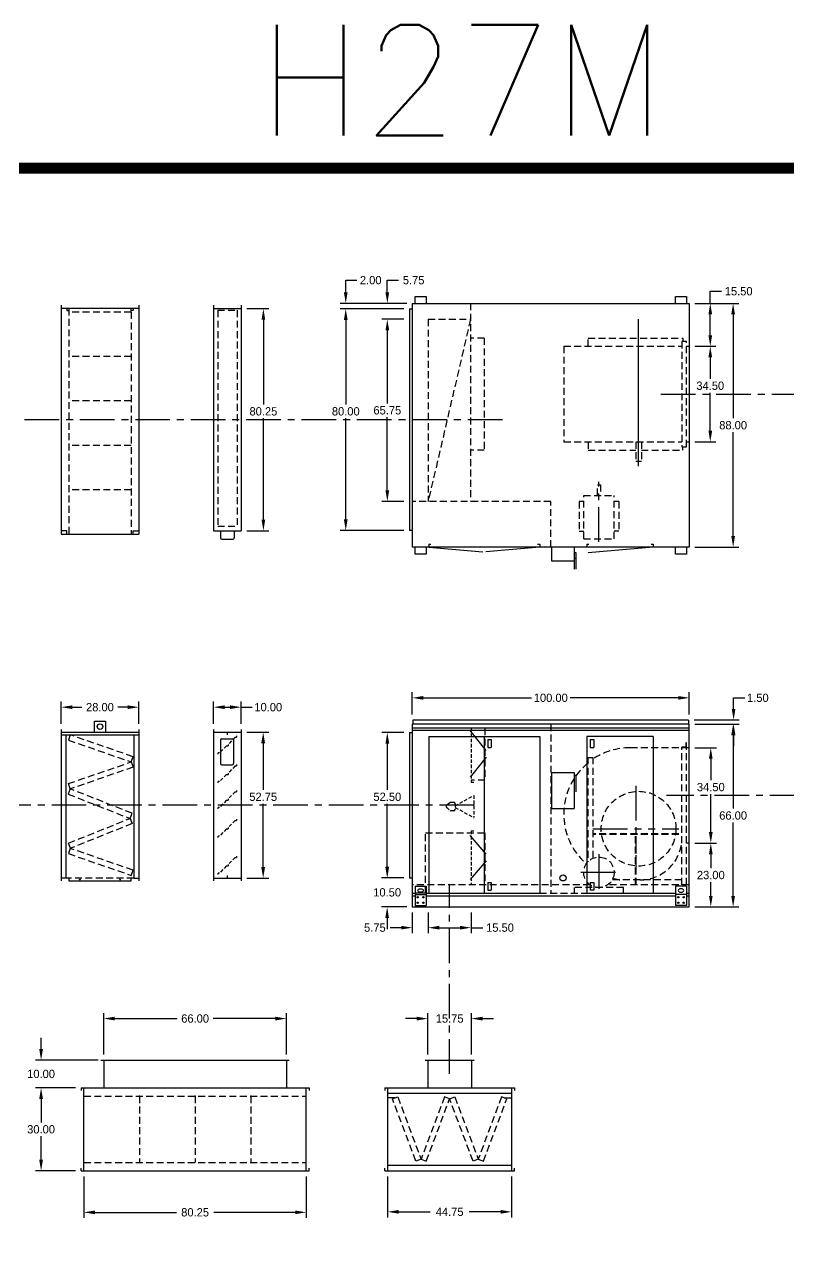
# Model space of a CAD drawing. Header units: inches. Extents: x 3 to 704, y -831 to 62.
# Drawn here: x 182.7 to 458.3, y -384.5 to 62 of the extents above; entities that cross this region are included whole.
import ezdxf

# ---------------------------------------------------------------- set-up
doc = ezdxf.new("R2010")
doc.units = ezdxf.units.IN
doc.header["$LTSCALE"] = 10
doc.header["$MEASUREMENT"] = 0
for name, pattern in [('CENTER', [2, 1.25, -0.25, 0.25, -0.25]), ('HIDDEN', [0.375, 0.25, -0.125]), ('PHANTOM', [2.5, 1.25, -0.25, 0.25, -0.25, 0.25, -0.25])]:
    doc.linetypes.add(name, pattern=pattern)
for name, color, linetype in [('CENTERLINE', 2, 'CENTER'), ('FA-FILTER', 5, 'Continuous'), ('INTAKE-DAMPER', 5, 'Continuous'), ('OBJECT', 5, 'Continuous'), ('RAM27UNIT', 3, 'Continuous')]:
    doc.layers.add(name, color=color, linetype=linetype)
doc.layers.add('TEXT', color=7, linetype='Continuous', lineweight=40)
doc.styles.add('S10', font='romans.shx', dxfattribs={"height": 0.1})
doc.dimstyles.new('DIMENSIONS', dxfattribs={"dimscale": 0, "dimtxt": 3, "dimasz": 4, "dimexe": 2, "dimexo": 2, "dimgap": 1, "dimtad": 0, "dimtih": 1, "dimtoh": 1, "dimzin": 0, "dimdsep": 46, "dimtxsty": 'Standard', "dimcen": 0.09, "dimclrd": 256, "dimclre": 256, "dimclrt": 1, "dimadec": 0, "dimazin": 0, "dimtfac": 1, "dimtofl": 0, "dimtmove": 0, "dimatfit": 3, "dimfxl": 0, "dimtolj": 1, "dimtzin": 0, "dimarcsym": 0})

# ---------------------------------------------------------------- blocks, each defined once
blk = doc.blocks.new('*D76')
at = {"layer": 'DEFPOINTS', "color": 0}
for p in [(422.54, -54.15), (422.54, -88.65), (430.11, -88.65)]:
    blk.add_point(p, dxfattribs=at)
at = {"layer": 'RAM27UNIT', "lineweight": -2}
for p, q in [((424.54, -54.15), (432.11, -54.15)), ((430.11, -58.15), (430.11, -65.9)), ((430.11, -84.65), (430.11, -70.9)), ((424.54, -88.65), (432.11, -88.65))]:
    blk.add_line(p, q, dxfattribs=at)
at = {"layer": 'RAM27UNIT'}
for points in [[(429.45, -58.15), (430.78, -58.15), (430.11, -54.15)], [(429.45, -84.65), (430.78, -84.65), (430.11, -88.65)]]:
    blk.add_solid(points, dxfattribs=at)
at = {"layer": 'RAM27UNIT', "color": 1, "insert": (430.11, -68.4), "char_height": 3, "attachment_point": 5}
blk.add_mtext('\\A1;34.50', dxfattribs=at)
blk = doc.blocks.new('*D77')
at = {"layer": 'DEFPOINTS', "color": 0}
for p in [(422.54, -38.65), (422.54, -126.65), (438.36, -126.65)]:
    blk.add_point(p, dxfattribs=at)
at = {"layer": 'RAM27UNIT', "lineweight": -2}
for p, q in [((424.54, -38.65), (440.36, -38.65)), ((438.36, -42.65), (438.36, -80.15)), ((438.36, -122.65), (438.36, -85.15)), ((424.54, -126.65), (440.36, -126.65))]:
    blk.add_line(p, q, dxfattribs=at)
at = {"layer": 'RAM27UNIT'}
for points in [[(437.69, -42.65), (439.03, -42.65), (438.36, -38.65)], [(437.69, -122.65), (439.03, -122.65), (438.36, -126.65)]]:
    blk.add_solid(points, dxfattribs=at)
at = {"layer": 'RAM27UNIT', "color": 1, "insert": (438.36, -82.65), "char_height": 3, "attachment_point": 5}
blk.add_mtext('\\A1;88.00', dxfattribs=at)
blk = doc.blocks.new('*D78')
at = {"layer": 'DEFPOINTS', "color": 0}
for p in [(298.54, -40.65), (321.54, -40.65), (321.54, -120.65)]:
    blk.add_point(p, dxfattribs=at)
at = {"layer": 'RAM27UNIT', "lineweight": -2}
for p, q in [((319.54, -40.65), (296.54, -40.65)), ((298.54, -44.65), (298.54, -75.15)), ((298.54, -116.65), (298.54, -80.15)), ((319.54, -120.65), (296.54, -120.65))]:
    blk.add_line(p, q, dxfattribs=at)
at = {"layer": 'RAM27UNIT'}
for points in [[(297.87, -44.65), (299.21, -44.65), (298.54, -40.65)], [(297.87, -116.65), (299.21, -116.65), (298.54, -120.65)]]:
    blk.add_solid(points, dxfattribs=at)
at = {"layer": 'RAM27UNIT', "color": 1, "insert": (298.54, -77.65), "char_height": 3, "attachment_point": 5}
blk.add_mtext('\\A1;80.00', dxfattribs=at)
blk = doc.blocks.new('*D79')
at = {"layer": 'DEFPOINTS', "color": 0}
for p in [(260.81, -40.53), (260.81, -120.78), (268.81, -120.78)]:
    blk.add_point(p, dxfattribs=at)
at = {"layer": 'RAM27UNIT', "lineweight": -2}
for p, q in [((262.81, -40.53), (270.81, -40.53)), ((268.81, -44.53), (268.81, -75.15)), ((268.81, -116.78), (268.81, -80.15)), ((262.81, -120.78), (270.81, -120.78))]:
    blk.add_line(p, q, dxfattribs=at)
at = {"layer": 'RAM27UNIT'}
for points in [[(268.14, -44.53), (269.47, -44.53), (268.81, -40.53)], [(268.14, -116.78), (269.47, -116.78), (268.81, -120.78)]]:
    blk.add_solid(points, dxfattribs=at)
at = {"layer": 'RAM27UNIT', "color": 1, "insert": (268.81, -77.65), "char_height": 3, "attachment_point": 5}
blk.add_mtext('\\A1;80.25', dxfattribs=at)
blk = doc.blocks.new('*D80')
at = {"layer": 'DEFPOINTS', "color": 0}
for p in [(422.29, -189.09), (422.54, -190.59), (438.53, -189.09)]:
    blk.add_point(p, dxfattribs=at)
at = {"layer": 'RAM27UNIT', "lineweight": -2}
for p, q in [((438.53, -185.09), (438.53, -181.09)), ((438.53, -181.09), (442.53, -181.09)), ((424.29, -189.09), (440.53, -189.09)), ((424.54, -190.59), (440.53, -190.59)), ((438.53, -194.59), (438.53, -198.59))]:
    blk.add_line(p, q, dxfattribs=at)
at = {"layer": 'RAM27UNIT'}
for points in [[(437.86, -185.09), (439.19, -185.09), (438.53, -189.09)], [(437.86, -194.59), (439.19, -194.59), (438.53, -190.59)]]:
    blk.add_solid(points, dxfattribs=at)
at = {"layer": 'RAM27UNIT', "color": 1, "insert": (447.28, -181.09), "char_height": 3, "attachment_point": 5}
blk.add_mtext('\\A1;1.50', dxfattribs=at)
blk = doc.blocks.new('*D81')
at = {"layer": 'DEFPOINTS', "color": 0}
for p in [(422.54, -190.59), (438.36, -190.59), (422.54, -256.59)]:
    blk.add_point(p, dxfattribs=at)
at = {"layer": 'RAM27UNIT', "lineweight": -2}
for p, q in [((424.54, -190.59), (440.36, -190.59)), ((438.36, -194.59), (438.36, -221.09)), ((438.36, -252.59), (438.36, -226.09)), ((424.54, -256.59), (440.36, -256.59))]:
    blk.add_line(p, q, dxfattribs=at)
at = {"layer": 'RAM27UNIT'}
for points in [[(437.69, -194.59), (439.03, -194.59), (438.36, -190.59)], [(437.69, -252.59), (439.03, -252.59), (438.36, -256.59)]]:
    blk.add_solid(points, dxfattribs=at)
at = {"layer": 'RAM27UNIT', "color": 1, "insert": (438.36, -223.59), "char_height": 3, "attachment_point": 5}
blk.add_mtext('\\A1;66.00', dxfattribs=at)
blk = doc.blocks.new('*D82')
at = {"layer": 'DEFPOINTS', "color": 0}
for p in [(321.54, -193.59), (313.54, -246.09), (321.54, -246.09)]:
    blk.add_point(p, dxfattribs=at)
at = {"layer": 'RAM27UNIT', "lineweight": -2}
for p, q in [((319.54, -193.59), (311.54, -193.59)), ((313.54, -197.59), (313.54, -214.34)), ((313.54, -242.09), (313.54, -219.34)), ((319.54, -246.09), (311.54, -246.09))]:
    blk.add_line(p, q, dxfattribs=at)
at = {"layer": 'RAM27UNIT'}
for points in [[(312.87, -197.59), (314.21, -197.59), (313.54, -193.59)], [(312.87, -242.09), (314.21, -242.09), (313.54, -246.09)]]:
    blk.add_solid(points, dxfattribs=at)
at = {"layer": 'RAM27UNIT', "color": 1, "insert": (313.54, -216.84), "char_height": 3, "attachment_point": 5}
blk.add_mtext('\\A1;52.50', dxfattribs=at)
blk = doc.blocks.new('*D83')
at = {"layer": 'DEFPOINTS', "color": 0}
for p in [(260.81, -193.47), (268.73, -193.47), (260.81, -246.22)]:
    blk.add_point(p, dxfattribs=at)
at = {"layer": 'RAM27UNIT', "lineweight": -2}
for p, q in [((262.81, -193.47), (270.73, -193.47)), ((268.73, -197.47), (268.73, -214.34)), ((268.73, -242.22), (268.73, -219.34)), ((262.81, -246.22), (270.73, -246.22))]:
    blk.add_line(p, q, dxfattribs=at)
at = {"layer": 'RAM27UNIT'}
for points in [[(268.06, -197.47), (269.39, -197.47), (268.73, -193.47)], [(268.06, -242.22), (269.39, -242.22), (268.73, -246.22)]]:
    blk.add_solid(points, dxfattribs=at)
at = {"layer": 'RAM27UNIT', "color": 1, "insert": (268.73, -216.84), "char_height": 3, "attachment_point": 5}
blk.add_mtext('\\A1;52.75', dxfattribs=at)
blk = doc.blocks.new('*D84')
at = {"layer": 'DEFPOINTS', "color": 0}
for p in [(321.54, -246.09), (313.48, -256.59), (322.54, -256.59)]:
    blk.add_point(p, dxfattribs=at)
at = {"layer": 'RAM27UNIT', "lineweight": -2}
for p, q in [((313.48, -242.09), (313.48, -238.09)), ((319.54, -246.09), (311.48, -246.09)), ((320.54, -256.59), (311.48, -256.59)), ((313.48, -260.59), (313.48, -264.59))]:
    blk.add_line(p, q, dxfattribs=at)
at = {"layer": 'RAM27UNIT'}
for points in [[(312.81, -242.09), (314.14, -242.09), (313.48, -246.09)], [(312.81, -260.59), (314.14, -260.59), (313.48, -256.59)]]:
    blk.add_solid(points, dxfattribs=at)
at = {"layer": 'RAM27UNIT', "color": 1, "insert": (313.48, -251.34), "char_height": 3, "attachment_point": 5}
blk.add_mtext('\\A1;10.50', dxfattribs=at)
blk = doc.blocks.new('*D86')
at = {"layer": 'DEFPOINTS', "color": 0}
for p in [(422.54, -199.09), (430.3, -199.09), (422.54, -233.59)]:
    blk.add_point(p, dxfattribs=at)
at = {"layer": 'RAM27UNIT', "lineweight": -2}
for p, q in [((424.54, -199.09), (432.3, -199.09)), ((430.3, -203.09), (430.3, -210.84)), ((430.3, -229.59), (430.3, -215.84)), ((424.54, -233.59), (432.3, -233.59))]:
    blk.add_line(p, q, dxfattribs=at)
at = {"layer": 'RAM27UNIT'}
for points in [[(429.64, -203.09), (430.97, -203.09), (430.3, -199.09)], [(429.64, -229.59), (430.97, -229.59), (430.3, -233.59)]]:
    blk.add_solid(points, dxfattribs=at)
at = {"layer": 'RAM27UNIT', "color": 1, "insert": (430.3, -213.34), "char_height": 3, "attachment_point": 5}
blk.add_mtext('\\A1;34.50', dxfattribs=at)
blk = doc.blocks.new('*D88')
at = {"layer": 'DEFPOINTS', "color": 0}
for p in [(422.54, -233.59), (430.3, -233.59), (422.54, -256.59)]:
    blk.add_point(p, dxfattribs=at)
at = {"layer": 'RAM27UNIT', "lineweight": -2}
for p, q in [((424.54, -233.59), (432.3, -233.59)), ((430.3, -237.59), (430.3, -242.59)), ((430.3, -252.59), (430.3, -247.59)), ((424.54, -256.59), (432.3, -256.59))]:
    blk.add_line(p, q, dxfattribs=at)
at = {"layer": 'RAM27UNIT'}
for points in [[(429.64, -237.59), (430.97, -237.59), (430.3, -233.59)], [(429.64, -252.59), (430.97, -252.59), (430.3, -256.59)]]:
    blk.add_solid(points, dxfattribs=at)
at = {"layer": 'RAM27UNIT', "color": 1, "insert": (430.3, -245.09), "char_height": 3, "attachment_point": 5}
blk.add_mtext('\\A1;23.00', dxfattribs=at)
blk = doc.blocks.new('*D89')
at = {"layer": 'DEFPOINTS', "color": 0}
for p in [(422.54, -181.09), (322.54, -189.09), (422.54, -189.09)]:
    blk.add_point(p, dxfattribs=at)
at = {"layer": 'RAM27UNIT', "lineweight": -2}
for p, q in [((322.54, -187.09), (322.54, -179.09)), ((326.54, -181.09), (365.54, -181.09)), ((418.54, -181.09), (379.54, -181.09)), ((422.54, -187.09), (422.54, -179.09))]:
    blk.add_line(p, q, dxfattribs=at)
at = {"layer": 'RAM27UNIT'}
for points in [[(326.54, -180.43), (326.54, -181.76), (322.54, -181.09)], [(418.54, -180.43), (418.54, -181.76), (422.54, -181.09)]]:
    blk.add_solid(points, dxfattribs=at)
at = {"layer": 'RAM27UNIT', "color": 1, "insert": (372.54, -181.09), "char_height": 3, "attachment_point": 5}
blk.add_mtext('\\A1;100.00', dxfattribs=at)
blk = doc.blocks.new('*D90')
at = {"layer": 'DEFPOINTS', "color": 0}
for p in [(260.81, -184.47), (250.81, -192.47), (260.81, -192.47)]:
    blk.add_point(p, dxfattribs=at)
at = {"layer": 'RAM27UNIT', "lineweight": -2}
for p, q in [((250.81, -190.47), (250.81, -182.47)), ((260.81, -190.47), (260.81, -182.47)), ((254.81, -184.47), (256.81, -184.47)), ((260.81, -184.47), (264.81, -184.47))]:
    blk.add_line(p, q, dxfattribs=at)
at = {"layer": 'RAM27UNIT'}
for points in [[(254.81, -183.8), (254.81, -185.13), (250.81, -184.47)], [(256.81, -183.8), (256.81, -185.13), (260.81, -184.47)]]:
    blk.add_solid(points, dxfattribs=at)
at = {"layer": 'RAM27UNIT', "color": 1, "insert": (270.56, -184.47), "char_height": 3, "attachment_point": 5}
blk.add_mtext('\\A1;10.00', dxfattribs=at)
blk = doc.blocks.new('*D91')
at = {"layer": 'DEFPOINTS', "color": 0}
for p in [(298.54, -38.65), (322.54, -38.65), (321.54, -40.65)]:
    blk.add_point(p, dxfattribs=at)
at = {"layer": 'RAM27UNIT', "lineweight": -2}
for p, q in [((298.54, -34.65), (298.54, -30.28)), ((298.54, -30.28), (302.54, -30.28)), ((320.54, -38.65), (296.54, -38.65)), ((319.54, -40.65), (296.54, -40.65)), ((298.54, -44.65), (298.54, -48.65))]:
    blk.add_line(p, q, dxfattribs=at)
at = {"layer": 'RAM27UNIT'}
for points in [[(297.87, -34.65), (299.21, -34.65), (298.54, -38.65)], [(297.87, -44.65), (299.21, -44.65), (298.54, -40.65)]]:
    blk.add_solid(points, dxfattribs=at)
at = {"layer": 'RAM27UNIT', "color": 1, "insert": (307.54, -30.28), "char_height": 3, "attachment_point": 5}
blk.add_mtext('\\A1;2.00', dxfattribs=at)
blk = doc.blocks.new('*D92')
at = {"layer": 'DEFPOINTS', "color": 0}
for p in [(422.54, -38.65), (422.54, -54.15), (430.11, -54.15)]:
    blk.add_point(p, dxfattribs=at)
at = {"layer": 'RAM27UNIT', "lineweight": -2}
for p, q in [((430.11, -38.65), (430.11, -34.28)), ((430.11, -34.28), (434.11, -34.28)), ((424.54, -38.65), (432.11, -38.65)), ((430.11, -50.15), (430.11, -42.65)), ((424.54, -54.15), (432.11, -54.15))]:
    blk.add_line(p, q, dxfattribs=at)
at = {"layer": 'RAM27UNIT'}
for points in [[(429.45, -42.65), (430.78, -42.65), (430.11, -38.65)], [(429.45, -50.15), (430.78, -50.15), (430.11, -54.15)]]:
    blk.add_solid(points, dxfattribs=at)
at = {"layer": 'RAM27UNIT', "color": 1, "insert": (440.36, -34.28), "char_height": 3, "attachment_point": 5}
blk.add_mtext('\\A1;15.50', dxfattribs=at)
blk = doc.blocks.new('*D97')
at = {"layer": 'DEFPOINTS', "color": 0}
for p in [(313.54, -38.65), (322.54, -38.65), (321.54, -44.4)]:
    blk.add_point(p, dxfattribs=at)
at = {"layer": 'RAM27UNIT', "lineweight": -2}
for p, q in [((313.54, -34.65), (313.54, -30.28)), ((313.54, -30.28), (317.54, -30.28)), ((320.54, -38.65), (311.54, -38.65)), ((319.54, -44.4), (311.54, -44.4)), ((313.54, -48.4), (313.54, -52.4))]:
    blk.add_line(p, q, dxfattribs=at)
at = {"layer": 'RAM27UNIT'}
for points in [[(312.87, -34.65), (314.21, -34.65), (313.54, -38.65)], [(312.87, -48.4), (314.21, -48.4), (313.54, -44.4)]]:
    blk.add_solid(points, dxfattribs=at)
at = {"layer": 'RAM27UNIT', "color": 1, "insert": (323.04, -30.28), "char_height": 3, "attachment_point": 5}
blk.add_mtext('\\A1;5.75', dxfattribs=at)
blk = doc.blocks.new('*D98')
at = {"layer": 'DEFPOINTS', "color": 0}
for p in [(321.54, -44.4), (313.54, -110.15), (321.54, -110.15)]:
    blk.add_point(p, dxfattribs=at)
at = {"layer": 'RAM27UNIT', "lineweight": -2}
for p, q in [((319.54, -44.4), (311.54, -44.4)), ((313.54, -48.4), (313.54, -74.78)), ((313.54, -106.15), (313.54, -79.78)), ((319.54, -110.15), (311.54, -110.15))]:
    blk.add_line(p, q, dxfattribs=at)
at = {"layer": 'RAM27UNIT'}
for points in [[(312.87, -48.4), (314.21, -48.4), (313.54, -44.4)], [(312.87, -106.15), (314.21, -106.15), (313.54, -110.15)]]:
    blk.add_solid(points, dxfattribs=at)
at = {"layer": 'RAM27UNIT', "color": 1, "insert": (313.54, -77.28), "char_height": 3, "attachment_point": 5}
blk.add_mtext('\\A1;65.75', dxfattribs=at)
blk = doc.blocks.new('*D100')
at = {"layer": 'DEFPOINTS', "color": 0}
for p in [(322.54, -256.59), (328.29, -256.59), (328.29, -264.08)]:
    blk.add_point(p, dxfattribs=at)
at = {"layer": 'RAM27UNIT', "lineweight": -2}
for p, q in [((322.54, -258.59), (322.54, -266.08)), ((328.29, -258.59), (328.29, -266.08)), ((318.54, -264.08), (314.54, -264.08)), ((332.29, -264.08), (336.29, -264.08))]:
    blk.add_line(p, q, dxfattribs=at)
at = {"layer": 'RAM27UNIT'}
for points in [[(318.54, -263.41), (318.54, -264.75), (322.54, -264.08)], [(332.29, -263.41), (332.29, -264.75), (328.29, -264.08)]]:
    blk.add_solid(points, dxfattribs=at)
at = {"layer": 'RAM27UNIT', "color": 1, "insert": (309.04, -264.08), "char_height": 3, "attachment_point": 5}
blk.add_mtext('\\A1;5.75', dxfattribs=at)
blk = doc.blocks.new('*D101')
at = {"layer": 'DEFPOINTS', "color": 0}
for p in [(328.29, -256.59), (343.79, -256.59), (343.79, -264.08)]:
    blk.add_point(p, dxfattribs=at)
at = {"layer": 'RAM27UNIT', "lineweight": -2}
for p, q in [((328.29, -258.59), (328.29, -266.08)), ((343.79, -258.59), (343.79, -266.08)), ((332.29, -264.08), (339.79, -264.08)), ((343.79, -264.08), (347.96, -264.08))]:
    blk.add_line(p, q, dxfattribs=at)
at = {"layer": 'RAM27UNIT'}
for points in [[(332.29, -263.41), (332.29, -264.75), (328.29, -264.08)], [(339.79, -263.41), (339.79, -264.75), (343.79, -264.08)]]:
    blk.add_solid(points, dxfattribs=at)
at = {"layer": 'RAM27UNIT', "color": 1, "insert": (354.21, -264.08), "char_height": 3, "attachment_point": 5}
blk.add_mtext('\\A1;15.50', dxfattribs=at)
blk = doc.blocks.new('*D102')
at = {"layer": 'DEFPOINTS', "color": 0}
for p in [(203.04, -321.9), (188.56, -351.9), (203.04, -351.9)]:
    blk.add_point(p, dxfattribs=at)
at = {"layer": 'RAM27UNIT', "lineweight": -2}
for p, q in [((201.04, -321.9), (186.56, -321.9)), ((188.56, -325.9), (188.56, -334.4)), ((188.56, -347.9), (188.56, -339.4)), ((201.04, -351.9), (186.56, -351.9))]:
    blk.add_line(p, q, dxfattribs=at)
at = {"layer": 'RAM27UNIT'}
for points in [[(187.9, -325.9), (189.23, -325.9), (188.56, -321.9)], [(187.9, -347.9), (189.23, -347.9), (188.56, -351.9)]]:
    blk.add_solid(points, dxfattribs=at)
at = {"layer": 'RAM27UNIT', "color": 1, "insert": (188.56, -336.9), "char_height": 3, "attachment_point": 5}
blk.add_mtext('\\A1;30.00', dxfattribs=at)
blk = doc.blocks.new('*D103')
at = {"layer": 'DEFPOINTS', "color": 0}
for p in [(188.56, -311.9), (211.16, -311.9), (203.04, -321.9)]:
    blk.add_point(p, dxfattribs=at)
at = {"layer": 'RAM27UNIT', "lineweight": -2}
for p, q in [((188.56, -307.9), (188.56, -303.9)), ((209.16, -311.9), (186.56, -311.9)), ((201.04, -321.9), (186.56, -321.9)), ((188.56, -325.9), (188.56, -329.9))]:
    blk.add_line(p, q, dxfattribs=at)
at = {"layer": 'RAM27UNIT'}
for points in [[(187.9, -307.9), (189.23, -307.9), (188.56, -311.9)], [(187.9, -325.9), (189.23, -325.9), (188.56, -321.9)]]:
    blk.add_solid(points, dxfattribs=at)
at = {"layer": 'RAM27UNIT', "color": 1, "insert": (188.56, -316.9), "char_height": 3, "attachment_point": 5}
blk.add_mtext('\\A1;10.00', dxfattribs=at)
blk = doc.blocks.new('*D104')
at = {"layer": 'DEFPOINTS', "color": 0}
for p in [(204.04, -351.9), (284.29, -351.9), (284.29, -366.88)]:
    blk.add_point(p, dxfattribs=at)
at = {"layer": 'RAM27UNIT', "lineweight": -2}
for p, q in [((204.04, -353.9), (204.04, -368.88)), ((284.29, -353.9), (284.29, -368.88)), ((208.04, -366.88), (237.41, -366.88)), ((280.29, -366.88), (250.91, -366.88))]:
    blk.add_line(p, q, dxfattribs=at)
at = {"layer": 'RAM27UNIT'}
for points in [[(208.04, -366.21), (208.04, -367.55), (204.04, -366.88)], [(280.29, -366.21), (280.29, -367.55), (284.29, -366.88)]]:
    blk.add_solid(points, dxfattribs=at)
at = {"layer": 'RAM27UNIT', "color": 1, "insert": (244.16, -366.88), "char_height": 3, "attachment_point": 5}
blk.add_mtext('\\A1;80.25', dxfattribs=at)
blk = doc.blocks.new('*D105')
at = {"layer": 'DEFPOINTS', "color": 0}
for p in [(313.66, -351.9), (358.41, -351.9), (358.41, -366.7)]:
    blk.add_point(p, dxfattribs=at)
at = {"layer": 'RAM27UNIT', "lineweight": -2}
for p, q in [((313.66, -353.9), (313.66, -368.7)), ((358.41, -353.9), (358.41, -368.7)), ((317.66, -366.7), (329.04, -366.7)), ((354.41, -366.7), (343.04, -366.7))]:
    blk.add_line(p, q, dxfattribs=at)
at = {"layer": 'RAM27UNIT'}
for points in [[(317.66, -366.03), (317.66, -367.36), (313.66, -366.7)], [(354.41, -366.03), (354.41, -367.36), (358.41, -366.7)]]:
    blk.add_solid(points, dxfattribs=at)
at = {"layer": 'RAM27UNIT', "color": 1, "insert": (336.04, -366.7), "char_height": 3, "attachment_point": 5}
blk.add_mtext('\\A1;44.75', dxfattribs=at)
blk = doc.blocks.new('*D110')
at = {"layer": 'DEFPOINTS', "color": 0}
for p in [(277.16, -296.9), (211.16, -311.9), (277.16, -311.9)]:
    blk.add_point(p, dxfattribs=at)
at = {"layer": 'RAM27UNIT', "lineweight": -2}
for p, q in [((211.16, -309.9), (211.16, -294.9)), ((215.16, -296.9), (237.66, -296.9)), ((273.16, -296.9), (250.66, -296.9)), ((277.16, -309.9), (277.16, -294.9))]:
    blk.add_line(p, q, dxfattribs=at)
at = {"layer": 'RAM27UNIT'}
for points in [[(215.16, -296.24), (215.16, -297.57), (211.16, -296.9)], [(273.16, -296.24), (273.16, -297.57), (277.16, -296.9)]]:
    blk.add_solid(points, dxfattribs=at)
at = {"layer": 'RAM27UNIT', "color": 1, "insert": (244.16, -296.9), "char_height": 3, "attachment_point": 5}
blk.add_mtext('\\A1;66.00', dxfattribs=at)
blk = doc.blocks.new('*D111')
at = {"layer": 'DEFPOINTS', "color": 0}
for p in [(343.91, -296.92), (328.16, -311.9), (343.91, -311.9)]:
    blk.add_point(p, dxfattribs=at)
at = {"layer": 'RAM27UNIT', "lineweight": -2}
for p, q in [((324.16, -296.92), (320.16, -296.92)), ((328.16, -309.9), (328.16, -294.92)), ((343.91, -309.9), (343.91, -294.92)), ((347.91, -296.92), (351.91, -296.92))]:
    blk.add_line(p, q, dxfattribs=at)
at = {"layer": 'RAM27UNIT'}
for points in [[(324.16, -296.25), (324.16, -297.59), (328.16, -296.92)], [(347.91, -296.25), (347.91, -297.59), (343.91, -296.92)]]:
    blk.add_solid(points, dxfattribs=at)
at = {"layer": 'RAM27UNIT', "color": 1, "insert": (336.04, -296.92), "char_height": 3, "attachment_point": 5}
blk.add_mtext('\\A1;15.75', dxfattribs=at)
blk = doc.blocks.new('*D117')
at = {"layer": 'DEFPOINTS', "color": 0}
for p in [(223.81, -184.47), (195.81, -192.47), (223.81, -192.47)]:
    blk.add_point(p, dxfattribs=at)
at = {"layer": 'RAM27UNIT', "lineweight": -2}
for p, q in [((195.81, -190.47), (195.81, -182.47)), ((223.81, -190.47), (223.81, -182.47)), ((199.81, -184.47), (203.31, -184.47)), ((219.81, -184.47), (216.31, -184.47))]:
    blk.add_line(p, q, dxfattribs=at)
at = {"layer": 'RAM27UNIT'}
for points in [[(199.81, -183.8), (199.81, -185.13), (195.81, -184.47)], [(219.81, -183.8), (219.81, -185.13), (223.81, -184.47)]]:
    blk.add_solid(points, dxfattribs=at)
at = {"layer": 'RAM27UNIT', "color": 1, "insert": (209.81, -184.47), "char_height": 3, "attachment_point": 5}
blk.add_mtext('\\A1;28.00', dxfattribs=at)
blk = doc.blocks.new('A$C063D7003')
at = {"layer": 'OBJECT', "color": 4, "linetype": 'HIDDEN'}
for p, q in [((4.95, 15.675), (4.95, 19.525)), ((4.95, 19.525), (6.05, 19.525)), ((6.05, 19.525), (6.05, 15.675)), ((-1.65, 13.475), (-1.65, 2.75)), ((0, 13.475), (-1.65, 13.475)), ((0, 15.675), (11, 15.675)), ((0, 0), (0, 15.675)), ((11, 0), (11, 15.675)), ((12.65, 13.475), (11, 13.475)), ((12.65, 13.475), (12.65, 2.75)), ((-1.65, 2.75), (0, 2.75)), ((0, 0), (11, 0)), ((12.65, 2.75), (11, 2.75))]:
    blk.add_line(p, q, dxfattribs=at)
at = {"layer": 'OBJECT', "color": 191, "linetype": 'PHANTOM'}
blk.add_line((5.5, -1.1), (5.5, 20.625), dxfattribs=at)

msp = doc.modelspace()

# ---------------------------------------------------------------- linework, layer by layer
at = {"color": 191, "linetype": 'PHANTOM', "ltscale": 12}
msp.add_line((404.227, -97.422), (404.227, -44.337), dxfattribs=at)
at = {"color": 5, "ltscale": 12}
for p, q in [((349.789, -196.093), (349.789, -198.968)), ((349.789, -196.093), (351.039, -196.093)), ((351.039, -196.093), (351.039, -198.968)), ((386.789, -196.093), (388.039, -196.093)), ((386.789, -196.093), (386.789, -198.968)), ((388.039, -196.093), (388.039, -198.968)), ((349.789, -198.968), (351.039, -198.968)), ((386.789, -198.968), (388.039, -198.968)), ((372.789, -208.011), (381.039, -208.011)), ((372.789, -208.011), (372.789, -221.011)), ((381.039, -208.011), (381.039, -221.011)), ((381.039, -209.011), (381.539, -209.011)), ((381.539, -209.011), (381.539, -215.011)), ((372.789, -221.011), (381.039, -221.011)), ((349.789, -247.718), (349.789, -250.593)), ((349.789, -247.718), (351.039, -247.718)), ((351.039, -247.718), (351.039, -250.593)), ((386.789, -247.718), (388.039, -247.718)), ((386.789, -247.718), (386.789, -250.593)), ((388.039, -247.718), (388.039, -250.593)), ((349.789, -250.593), (351.039, -250.593))]:
    msp.add_line(p, q, dxfattribs=at)
at = {"layer": 'CENTERLINE'}
for p, q in [((412.279, -71.404), (518.35, -71.404)), ((355.091, -80.654), (159.068, -80.654)), ((604.142, -216.343), (414.366, -216.343)), ((344.885, -219.843), (167.646, -219.843)), ((336.039, -316.897), (336.039, -248.593))]:
    msp.add_line(p, q, dxfattribs=at)
at = {"layer": 'FA-FILTER'}
for p, q in [((195.807, -39.279), (195.807, -122.029)), ((223.807, -39.279), (223.807, -122.029)), ((223.807, -40.529), (195.807, -40.529)), ((195.807, -122.029), (223.807, -122.029)), ((207.807, -193.468), (207.807, -189.468)), ((207.807, -189.468), (211.807, -189.468)), ((211.807, -189.468), (211.807, -193.468)), ((195.807, -192.468), (195.807, -247.218)), ((195.807, -193.468), (223.807, -193.468)), ((195.807, -194.468), (223.807, -194.468)), ((197.557, -194.468), (197.557, -246.218)), ((222.057, -194.468), (222.057, -246.218)), ((223.807, -192.468), (223.807, -247.218)), ((197.557, -246.218), (195.807, -246.218)), ((198.557, -246.218), (198.557, -247.218)), ((198.557, -247.218), (221.057, -247.218)), ((221.057, -247.218), (221.057, -246.218)), ((222.057, -246.218), (223.807, -246.218))]:
    msp.add_line(p, q, dxfattribs=at)
at = {"layer": 'FA-FILTER', "color": 4, "linetype": 'HIDDEN'}
for p, q in [((197.807, -40.529), (197.807, -41.279)), ((197.807, -41.279), (198.307, -41.279)), ((198.557, -40.529), (198.557, -122.029)), ((221.057, -41.779), (198.557, -41.779)), ((221.057, -41.779), (221.057, -40.529)), ((221.057, -41.779), (221.057, -122.029)), ((221.807, -41.279), (221.307, -41.279)), ((221.807, -40.529), (221.807, -41.279)), ((221.057, -57.829), (198.557, -57.829)), ((221.057, -73.879), (198.557, -73.879)), ((221.057, -89.929), (198.557, -89.929)), ((221.057, -105.979), (198.557, -105.979)), ((197.807, -120.779), (195.807, -120.779)), ((197.807, -121.779), (197.807, -120.779)), ((221.807, -120.779), (223.807, -120.779)), ((221.807, -121.779), (221.807, -120.779)), ((222.057, -246.218), (197.557, -246.218))]:
    msp.add_line(p, q, dxfattribs=at)
for points in [[(198.442, -196.371), (221.121, -204.225), (221.775, -202.335), (199.097, -194.481)], [(198.442, -212.078), (221.121, -204.225), (221.775, -206.115), (199.097, -213.968)], [(198.361, -215.828), (220.68, -224.652), (221.415, -222.792), (199.097, -213.968)], [(198.442, -233.565), (220.719, -224.636), (221.463, -226.492), (199.186, -235.421)], [(198.442, -237.345), (221.121, -245.198), (221.775, -243.308), (199.097, -235.455)]]:
    msp.add_lwpolyline(points, close=True, dxfattribs=at)
at = {"layer": 'FA-FILTER'}
for centre, radius in [((209.807, -191.468), 1), ((202.557, -246.718), 0.125), ((217.057, -246.718), 0.125)]:
    msp.add_circle(centre, radius, dxfattribs=at)
at = {"layer": 'INTAKE-DAMPER'}
for p, q in [((250.807, -39.279), (250.807, -120.779)), ((260.807, -39.279), (260.807, -120.779)), ((250.807, -40.529), (260.807, -40.529)), ((250.807, -120.779), (260.807, -120.779)), ((253.307, -120.779), (253.307, -123.279)), ((253.807, -123.779), (257.807, -123.779)), ((258.307, -120.779), (258.307, -123.279)), ((250.791, -193.468), (260.791, -193.468)), ((250.807, -192.468), (250.807, -247.218)), ((260.807, -192.468), (260.807, -247.218)), ((250.807, -246.218), (260.807, -246.218))]:
    msp.add_line(p, q, dxfattribs=at)
at = {"layer": 'INTAKE-DAMPER', "color": 4, "linetype": 'HIDDEN'}
for p, q in [((252.307, -41.154), (252.307, -119.154)), ((252.307, -41.154), (259.307, -41.154)), ((259.307, -41.154), (259.307, -119.154)), ((252.307, -119.154), (259.307, -119.154)), ((255.791, -193.468), (255.791, -194.468)), ((255.807, -246.218), (255.807, -245.218))]:
    msp.add_line(p, q, dxfattribs=at)
at = {"layer": 'INTAKE-DAMPER', "ltscale": 12}
for p, q in [((253.291, -196.338), (253.291, -204.798)), ((253.761, -195.868), (257.521, -195.868)), ((257.991, -196.338), (257.991, -204.798)), ((253.761, -205.268), (257.521, -205.268))]:
    msp.add_line(p, q, dxfattribs=at)
at = {"layer": 'INTAKE-DAMPER', "color": 4, "linetype": 'HIDDEN', "ltscale": 0.5}
for p, q in [((258.62, -195.314), (256.041, -197.893)), ((255.541, -198.393), (252.962, -200.972)), ((255.541, -198.393), (256.041, -198.393)), ((256.041, -197.893), (256.041, -198.393)), ((255.541, -208.743), (252.962, -211.322)), ((255.541, -208.743), (256.041, -208.743)), ((258.62, -205.664), (256.041, -208.243)), ((256.041, -208.243), (256.041, -208.743)), ((255.541, -218.093), (252.962, -220.672)), ((255.541, -218.093), (256.041, -218.093)), ((258.62, -215.014), (256.041, -217.593)), ((256.041, -217.593), (256.041, -218.093)), ((258.62, -225.364), (256.041, -227.943)), ((255.541, -228.443), (252.962, -231.022)), ((255.541, -228.443), (256.041, -228.443)), ((256.041, -227.943), (256.041, -228.443)), ((258.62, -238.714), (256.041, -241.293)), ((255.541, -241.793), (252.962, -244.372)), ((255.541, -241.793), (256.041, -241.793)), ((256.041, -241.293), (256.041, -241.793))]:
    msp.add_line(p, q, dxfattribs=at)
at = {"layer": 'INTAKE-DAMPER', "color": 4, "linetype": 'HIDDEN', "ltscale": 12}
for p, q in [((258.62, -195.314), (259.12, -195.314)), ((259.12, -194.814), (259.12, -195.314)), ((252.962, -200.972), (252.462, -200.972)), ((252.462, -201.472), (252.462, -200.972)), ((259.12, -205.164), (259.12, -205.664)), ((258.62, -205.664), (259.12, -205.664)), ((252.962, -211.322), (252.462, -211.322)), ((252.462, -211.822), (252.462, -211.322)), ((258.62, -215.014), (259.12, -215.014)), ((259.12, -214.514), (259.12, -215.014)), ((252.962, -220.672), (252.462, -220.672)), ((252.462, -221.172), (252.462, -220.672)), ((258.62, -225.364), (259.12, -225.364)), ((259.12, -224.864), (259.12, -225.364)), ((252.962, -231.022), (252.462, -231.022)), ((252.462, -231.522), (252.462, -231.022)), ((258.62, -238.714), (259.12, -238.714)), ((259.12, -238.214), (259.12, -238.714)), ((252.962, -244.372), (252.462, -244.372)), ((252.462, -244.872), (252.462, -244.372))]:
    msp.add_line(p, q, dxfattribs=at)
at = {"layer": 'INTAKE-DAMPER'}
for centre, start, end in [((253.807, -123.279), 180, 270), ((257.807, -123.279), 270, 0)]:
    msp.add_arc(centre, 0.5, start, end, dxfattribs=at)
at = {"layer": 'INTAKE-DAMPER', "ltscale": 12}
for centre, start, end in [((253.761, -196.338), 90, 180), ((257.521, -196.338), 0, 90), ((253.761, -204.798), 180, 270), ((257.521, -204.798), 270, 0)]:
    msp.add_arc(centre, 0.47, start, end, dxfattribs=at)
at = {"layer": 'OBJECT'}
for p, q in [((322.539, -38.654), (322.539, -126.654)), ((322.539, -38.654), (422.539, -38.654)), ((323.539, -38.654), (323.539, -36.154)), ((323.539, -36.154), (327.539, -36.154)), ((327.539, -36.154), (327.539, -38.654)), ((417.539, -36.154), (421.539, -36.154)), ((417.539, -38.654), (417.539, -36.154)), ((421.539, -36.154), (421.539, -38.654)), ((422.539, -38.654), (422.539, -126.654)), ((321.539, -40.654), (321.539, -120.654)), ((321.539, -40.654), (322.539, -40.654)), ((322.539, -120.654), (321.539, -120.654)), ((422.539, -126.654), (322.539, -126.654)), ((323.539, -129.154), (323.539, -126.654)), ((327.539, -129.154), (323.539, -129.154)), ((327.539, -126.654), (327.539, -129.154)), ((417.539, -129.154), (417.539, -126.654)), ((421.539, -129.154), (417.539, -129.154)), ((421.539, -126.654), (421.539, -129.154)), ((322.539, -190.593), (322.539, -256.593)), ((422.539, -190.593), (322.539, -190.593)), ((422.289, -189.093), (322.789, -189.093)), ((322.789, -189.093), (322.789, -190.593)), ((422.289, -189.093), (422.289, -190.593)), ((422.539, -203.343), (422.539, -190.593)), ((321.539, -193.593), (321.539, -246.093)), ((321.539, -193.593), (322.539, -193.593)), ((422.539, -192.093), (322.539, -192.093)), ((422.539, -192.843), (322.539, -192.843)), ((328.539, -195.093), (368.539, -195.093)), ((328.539, -195.093), (328.539, -251.593)), ((348.539, -195.093), (348.539, -251.593)), ((368.539, -195.093), (368.539, -251.593)), ((385.539, -195.093), (385.539, -251.593)), ((409.539, -195.093), (385.539, -195.093)), ((409.539, -195.093), (409.539, -251.593)), ((422.539, -234.843), (422.539, -203.343)), ((422.539, -256.593), (422.539, -234.843)), ((321.539, -246.093), (322.539, -246.093)), ((322.539, -251.593), (323.539, -251.593)), ((322.539, -252.593), (323.539, -252.593)), ((327.539, -251.593), (368.539, -251.593)), ((327.539, -252.593), (417.539, -252.593)), ((385.539, -251.593), (417.539, -251.593)), ((388.039, -250.593), (386.789, -250.593)), ((421.539, -251.593), (422.539, -251.593)), ((421.539, -252.593), (422.539, -252.593)), ((322.539, -256.593), (422.539, -256.593)), ((210.164, -311.897), (278.164, -311.897)), ((211.164, -311.897), (211.164, -321.897)), ((277.164, -311.897), (277.164, -321.897)), ((327.164, -311.897), (344.914, -311.897)), ((328.164, -311.897), (328.164, -321.897)), ((343.914, -311.897), (343.914, -321.897)), ((203.039, -321.897), (285.289, -321.897)), ((203.039, -321.897), (203.039, -322.897)), ((204.039, -351.897), (204.039, -321.897)), ((284.289, -351.897), (284.289, -321.897)), ((285.289, -321.897), (285.289, -322.897)), ((312.664, -321.897), (359.414, -321.897)), ((312.664, -321.897), (312.664, -322.897)), ((313.664, -321.897), (313.664, -351.897)), ((313.664, -323.897), (358.414, -323.897)), ((358.414, -321.897), (358.414, -351.897)), ((359.414, -321.897), (359.414, -322.897)), ((203.039, -351.897), (203.039, -350.897)), ((203.039, -351.897), (285.289, -351.897)), ((285.289, -351.897), (285.289, -350.897)), ((312.664, -351.897), (312.664, -350.897)), ((312.664, -351.897), (359.414, -351.897)), ((313.664, -349.897), (358.414, -349.897)), ((359.414, -351.897), (359.414, -350.897))]:
    msp.add_line(p, q, dxfattribs=at)
at = {"layer": 'OBJECT', "color": 4, "linetype": 'HIDDEN'}
for p, q in [((343.539, -38.654), (343.539, -110.154)), ((328.289, -44.404), (328.289, -110.154)), ((328.289, -44.404), (343.539, -44.404)), ((343.539, -44.404), (328.289, -110.154)), ((348.539, -51.154), (343.539, -51.154)), ((348.539, -51.154), (348.539, -91.654)), ((386.039, -51.154), (420.164, -51.154)), ((386.039, -54.154), (386.039, -51.154)), ((419.789, -52.404), (419.789, -90.404)), ((421.539, -52.404), (419.789, -52.404)), ((420.164, -51.154), (420.164, -52.404)), ((421.539, -90.404), (421.539, -52.404)), ((377.227, -54.154), (377.227, -88.654)), ((377.227, -54.154), (419.789, -54.154)), ((421.539, -54.154), (422.539, -54.154)), ((377.227, -88.654), (419.789, -88.654)), ((386.039, -88.654), (386.039, -91.654)), ((403.227, -88.654), (403.227, -95.654)), ((405.227, -88.654), (405.227, -95.654)), ((421.539, -88.654), (422.539, -88.654)), ((348.539, -91.654), (343.539, -91.654)), ((386.039, -91.654), (403.227, -91.654)), ((405.227, -91.654), (420.164, -91.654)), ((419.789, -90.404), (421.539, -90.404)), ((420.164, -91.654), (420.164, -90.404)), ((403.227, -95.654), (405.227, -95.654)), ((372.539, -110.154), (322.539, -110.154)), ((372.539, -126.654), (372.539, -110.154)), ((372.539, -190.593), (372.539, -251.593)), ((348.789, -192.093), (348.789, -210.843)), ((422.539, -199.093), (401.227, -199.093)), ((421.289, -198.843), (419.789, -198.843)), ((419.789, -248.593), (419.789, -198.843)), ((421.539, -197.343), (421.289, -197.343)), ((421.289, -197.343), (421.289, -198.843)), ((421.539, -248.593), (421.539, -197.343)), ((385.914, -202.593), (385.914, -240.318)), ((385.914, -202.593), (387.664, -202.593)), ((387.664, -202.593), (387.664, -239.074)), ((348.789, -210.843), (343.789, -210.843)), ((336.13, -221.723), (336.456, -221.843)), ((327.289, -229.843), (348.789, -229.843)), ((327.289, -251.593), (327.289, -229.843)), ((348.789, -229.843), (348.789, -248.593)), ((418.789, -230.218), (387.664, -230.218)), ((418.789, -230.468), (387.664, -230.468)), ((403.102, -248.593), (403.102, -230.468)), ((403.352, -248.593), (403.352, -230.468)), ((422.539, -233.593), (421.539, -233.593)), ((386.752, -248.593), (322.539, -248.593)), ((381.039, -249.593), (381.039, -251.593)), ((398.789, -249.593), (381.039, -249.593)), ((385.914, -247.868), (385.914, -248.593)), ((422.539, -248.593), (393.076, -248.593)), ((419.789, -246.843), (394.677, -246.843)), ((398.789, -251.593), (398.789, -249.593)), ((368.539, -251.593), (385.539, -251.593)), ((204.039, -324.897), (284.289, -324.897)), ((224.102, -324.897), (224.102, -348.897)), ((244.164, -324.897), (244.164, -348.897)), ((264.227, -324.897), (264.227, -348.897)), ((316.352, -325.546), (313.664, -325.546)), ((355.726, -325.546), (358.414, -325.546)), ((204.039, -348.897), (284.289, -348.897))]:
    msp.add_line(p, q, dxfattribs=at)
at = {"layer": 'OBJECT', "color": 4, "linetype": 'HIDDEN', "ltscale": 12}
for p, q in [((328.539, -125.654), (329.289, -125.654)), ((328.539, -125.654), (328.539, -126.654)), ((328.539, -126.654), (348.039, -128.386)), ((368.539, -126.654), (349.039, -128.386)), ((367.789, -125.654), (368.539, -125.654)), ((368.539, -125.654), (368.539, -126.654)), ((385.539, -125.654), (385.539, -126.654)), ((385.539, -125.654), (386.289, -125.654)), ((409.539, -126.654), (386, -128.744)), ((408.789, -125.654), (409.539, -125.654)), ((409.539, -125.654), (409.539, -126.654)), ((349.162, -200.153), (343.417, -192.908)), ((349.162, -202.533), (343.417, -209.778)), ((349.162, -237.528), (343.417, -230.783)), ((349.162, -239.908), (343.417, -246.653))]:
    msp.add_line(p, q, dxfattribs=at)
at = {"layer": 'OBJECT', "color": 5, "ltscale": 12}
for p, q in [((372.789, -126.654), (372.789, -131.654)), ((381.039, -126.654), (381.039, -134.654)), ((381.039, -128.654), (381.539, -128.654)), ((381.539, -128.654), (381.539, -134.654)), ((372.789, -131.654), (381.039, -131.654)), ((381.039, -130.654), (381.539, -130.654)), ((323.539, -249.093), (327.539, -249.093)), ((323.539, -249.093), (323.539, -256.093)), ((327.539, -249.093), (327.539, -256.093)), ((421.539, -249.093), (417.539, -249.093)), ((417.539, -249.093), (417.539, -256.093)), ((421.539, -249.093), (421.539, -256.093)), ((323.539, -252.093), (327.539, -252.093)), ((421.539, -252.093), (417.539, -252.093)), ((323.539, -256.093), (327.539, -256.093)), ((421.539, -256.093), (417.539, -256.093))]:
    msp.add_line(p, q, dxfattribs=at)
at = {"layer": 'OBJECT', "color": 4, "linetype": 'HIDDEN', "ltscale": 0.5}
for p, q in [((343.789, -192.093), (343.789, -211.593)), ((343.789, -211.593), (344.789, -211.593)), ((338.021, -220.035), (344.789, -216.343)), ((344.789, -216.343), (344.789, -224.343)), ((336.13, -218.963), (334.964, -219.963)), ((334.964, -220.723), (336.13, -221.723)), ((337.521, -218.843), (336.456, -218.843)), ((337.521, -221.843), (336.456, -221.843)), ((338.021, -219.343), (338.021, -221.343)), ((338.021, -220.651), (344.789, -224.343)), ((343.789, -229.093), (343.789, -248.593)), ((343.789, -229.093), (344.789, -229.093))]:
    msp.add_line(p, q, dxfattribs=at)
at = {"layer": 'OBJECT', "color": 191, "linetype": 'PHANTOM'}
for p, q in [((403.227, -212.843), (403.227, -243.843)), ((387.727, -228.343), (418.727, -228.343)), ((389.914, -237.593), (389.914, -250.593)), ((383.414, -244.093), (396.414, -244.093))]:
    msp.add_line(p, q, dxfattribs=at)
at = {"layer": 'OBJECT', "color": 4}
msp.add_line((327.539, -251.593), (323.539, -251.593), dxfattribs=at)
at = {"layer": 'OBJECT', "color": 4, "linetype": 'HIDDEN'}
for points in [[(317.288, -325.194), (325.728, -347.661), (323.855, -348.365), (315.416, -325.897)], [(334.167, -325.194), (325.728, -347.661), (327.6, -348.365), (336.039, -325.897)], [(337.911, -325.194), (346.351, -347.661), (344.478, -348.365), (336.039, -325.897)], [(354.79, -325.194), (346.351, -347.661), (348.223, -348.365), (356.662, -325.897)]]:
    msp.add_lwpolyline(points, close=True, dxfattribs=at)
for centre, radius in [((404.227, -228.343), 13.5), ((389.914, -244.093), 5.5)]:
    msp.add_circle(centre, radius, dxfattribs=at)
at = {"layer": 'OBJECT', "color": 5, "ltscale": 12}
for centre, radius in [((376.968, -246.095), 1.102), ((324.539, -253.093), 0.25), ((326.539, -253.093), 0.25), ((418.539, -253.093), 0.25), ((420.539, -253.093), 0.25), ((324.539, -255.093), 0.25), ((326.539, -255.093), 0.25), ((418.539, -255.093), 0.25), ((420.539, -255.093), 0.25)]:
    msp.add_circle(centre, radius, dxfattribs=at)
at = {"layer": 'OBJECT', "color": 4, "linetype": 'HIDDEN'}
for centre, radius, start, end in [((401.227, -223.093), 24, 90, 124.40953), ((401.227, -223.093), 24, 129.6444, 228.49399), ((404.693, -231.618), 15.225, 269.95895, 352.54593), ((401.227, -223.093), 24, 254.88416, 261.72287)]:
    msp.add_arc(centre, radius, start, end, dxfattribs=at)
at = {"layer": 'OBJECT', "color": 4, "linetype": 'HIDDEN', "ltscale": 12}
msp.add_arc((335.289, -220.343), 0.5, 130.60129, 229.39871, dxfattribs=at)
at = {"layer": 'OBJECT', "color": 4, "linetype": 'HIDDEN', "ltscale": 0.5}
for centre, start, end in [((336.456, -219.343), 90, 130.60129), ((337.521, -219.343), 0, 90), ((337.521, -221.343), 270, 0)]:
    msp.add_arc(centre, 0.5, start, end, dxfattribs=at)
at = {"layer": 'OBJECT', "color": 5, "ltscale": 12}
msp.add_ellipse((325.539, -250.662), major_axis=(0.969, 0), ratio=0.6774874, dxfattribs=at)
at = {"layer": 'OBJECT', "color": 5, "ltscale": 12, "extrusion": (0, 0, -1)}
msp.add_ellipse((419.539, -250.662), major_axis=(-0.969, 0), ratio=0.6774874, dxfattribs=at)
at = {"layer": 'OBJECT'}
for p in [(224.102, -324.897), (244.164, -324.897), (264.227, -324.897)]:
    msp.add_point(p, dxfattribs=at)
at = {"layer": 'TEXT', "color": 3, "const_width": 4}
msp.add_lwpolyline([(4.911, 10.221), (4.911, -829.056), (701.775, -829.056), (701.775, 10.221), (4.911, 10.221)], dxfattribs=at)

# ---------------------------------------------------------------- block references
at = {"layer": 'RAM27UNIT'}
msp.add_blockref('A$C063D7003', (384.414, -123.654), dxfattribs=at)

# ---------------------------------------------------------------- texts
at = {"layer": 'TEXT', "color": 3, "style": 'S10'}
msp.add_text('H27M', height=40, dxfattribs=at).set_placement((266.809, 21.97))

# ---------------------------------------------------------------- dimensions: what is measured, and where the dimension line sits
at = {"layer": 'RAM27UNIT'}
for base, p1, p2, picture, middle in [((298.539, -38.654), (321.539, -40.654), (322.539, -38.654), '*D91', (307.539, -30.282)), ((313.539, -38.654), (321.539, -44.404), (322.539, -38.654), '*D97', (323.039, -30.282)), ((430.112, -54.154), (422.539, -38.654), (422.539, -54.154), '*D92', (440.362, -34.281)), ((268.807, -120.779), (260.807, -40.529), (260.807, -120.779), '*D79', (268.807, -77.654)), ((298.539, -40.654), (321.539, -120.654), (321.539, -40.654), '*D78', (298.539, -77.654)), ((430.112, -88.654), (422.539, -54.154), (422.539, -88.654), '*D76', (430.112, -68.404)), ((438.526, -189.093), (422.539, -190.593), (422.289, -189.093), '*D80', (447.276, -181.093)), ((268.728, -193.468), (260.807, -246.218), (260.807, -193.468), '*D83', (268.728, -216.843)), ((313.539, -246.093), (321.539, -193.593), (321.539, -246.093), '*D82', (313.539, -216.843)), ((430.302, -199.093), (422.539, -233.593), (422.539, -199.093), '*D86', (430.302, -213.343)), ((313.477, -256.593), (321.539, -246.093), (322.539, -256.593), '*D84', (313.477, -251.343))]:
    dim = msp.add_linear_dim(base=base, p1=p1, p2=p2, angle=90, dimstyle='DIMENSIONS', override={"dimscale": 1}, dxfattribs=at)
    dim.commit()
    dim.dimension.update_dxf_attribs({"geometry": picture, "text_midpoint": middle, "dimtype": 160})
for base, p1, p2, picture, middle in [((438.36, -126.654), (422.539, -38.654), (422.539, -126.654), '*D77', (438.36, -82.654)), ((313.539, -110.154), (321.539, -44.404), (321.539, -110.154), '*D98', (313.539, -77.279)), ((438.36, -190.593), (422.539, -256.593), (422.539, -190.593), '*D81', (438.36, -223.593)), ((430.302, -233.593), (422.539, -256.593), (422.539, -233.593), '*D88', (430.302, -245.093)), ((188.562, -311.897), (203.039, -321.897), (211.164, -311.897), '*D103', (188.562, -316.897)), ((188.562, -351.897), (203.039, -321.897), (203.039, -351.897), '*D102', (188.562, -336.897))]:
    dim = msp.add_linear_dim(base=base, p1=p1, p2=p2, angle=90, dimstyle='DIMENSIONS', override={"dimscale": 1}, dxfattribs=at)
    dim.commit()
    dim.dimension.update_dxf_attribs({"geometry": picture, "text_midpoint": middle})
for base, p1, p2, picture, middle in [((223.807, -184.468), (195.807, -192.468), (223.807, -192.468), '*D117', (209.807, -184.468)), ((260.807, -184.468), (250.807, -192.468), (260.807, -192.468), '*D90', (270.557, -184.468)), ((277.164, -296.905), (211.164, -311.897), (277.164, -311.897), '*D110', (244.164, -296.905)), ((343.914, -296.921), (328.164, -311.897), (343.914, -311.897), '*D111', (336.039, -296.921)), ((284.289, -366.881), (204.039, -351.897), (284.289, -351.897), '*D104', (244.164, -366.881)), ((358.414, -366.695), (313.664, -351.897), (358.414, -351.897), '*D105', (336.039, -366.695))]:
    dim = msp.add_linear_dim(base=base, p1=p1, p2=p2, dimstyle='DIMENSIONS', override={"dimscale": 1}, dxfattribs=at)
    dim.commit()
    dim.dimension.update_dxf_attribs({"geometry": picture, "text_midpoint": middle})
for base, p1, p2, picture, middle in [((422.539, -181.093), (322.539, -189.093), (422.539, -189.093), '*D89', (372.539, -181.093)), ((328.289, -264.082), (322.539, -256.593), (328.289, -256.593), '*D100', (309.039, -264.082)), ((343.789, -264.082), (328.289, -256.593), (343.789, -256.593), '*D101', (354.212, -264.082))]:
    dim = msp.add_linear_dim(base=base, p1=p1, p2=p2, dimstyle='DIMENSIONS', override={"dimscale": 1}, dxfattribs=at)
    dim.commit()
    dim.dimension.update_dxf_attribs({"geometry": picture, "text_midpoint": middle, "dimtype": 160})

doc.saveas('drawing.dxf')
